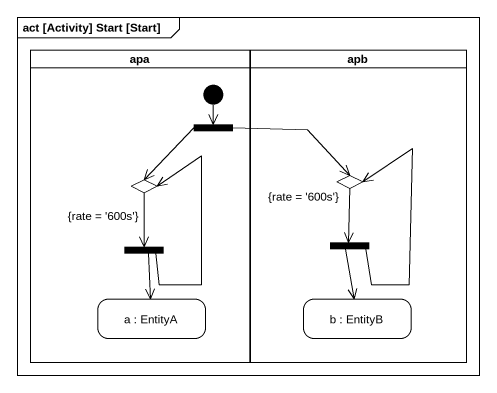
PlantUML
@startuml
mainframe act [Activity] Start [Start]
hide empty description
state apa <<partition>> {
  state fork1 <<fork>>
  state choice2 <<choice>>
  state fork2 <<fork>>
  state "a : EntityA" as a
  [*] --> fork1
}
state apb <<partition>> {
  state choice1 <<choice>>
  state fork3 <<fork>>
  state "b : EntityB" as b
}
fork1 -right-> choice1
fork1 --> choice2
choice1 --> fork3 : {rate = '600s'}
choice2 --> fork2 : {rate = '600s'}
fork2 -up-> choice2
fork2 --> a
fork3 -up-> choice1
fork3 --> b
@enduml
